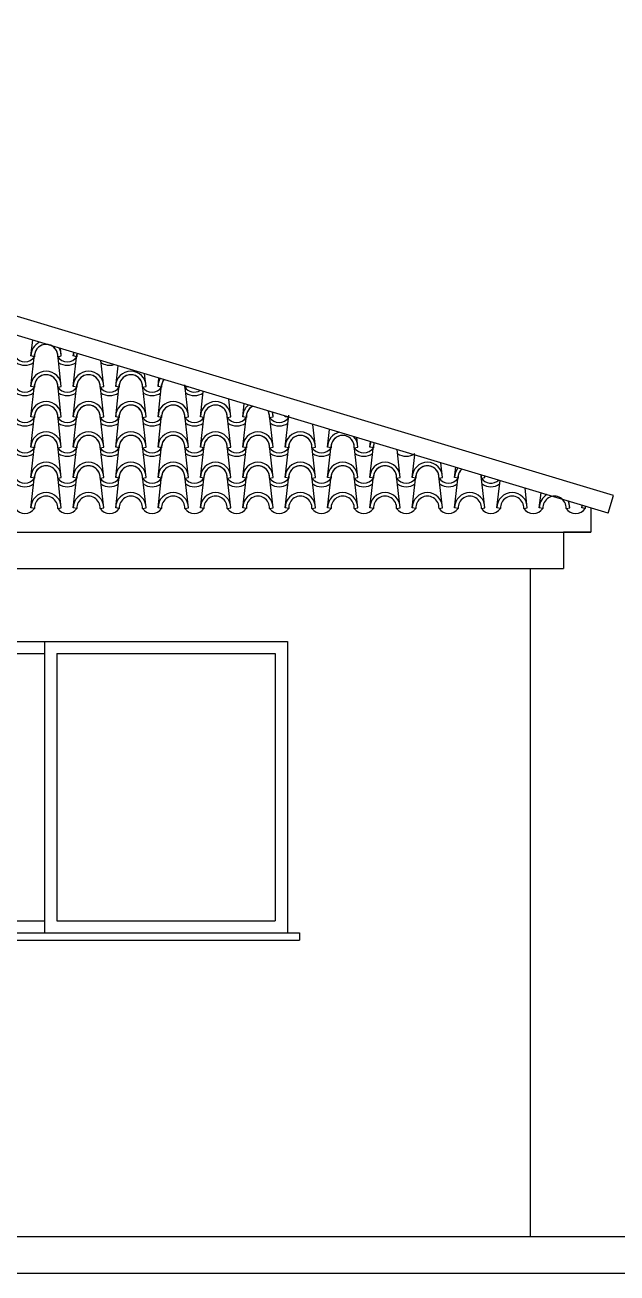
# Model space of a CAD drawing. Header units: millimetres. Extents: x -255 to 41745, y 236 to 29936.
# Drawn here: x 18769 to 21208, y 8860 to 13998 of the extents above; entities that cross this region are included whole.
import ezdxf

# ---------------------------------------------------------------- set-up
doc = ezdxf.new("R2010")
doc.units = ezdxf.units.MM
for name, color, linetype in [('06', 60, 'Continuous'), ('1', 1, 'Continuous'), ('CALIDADES', 7, 'Continuous'), ('CARPINTERIA', 3, 'Continuous')]:
    doc.layers.add(name, color=color, linetype=linetype)

msp = doc.modelspace()

# ---------------------------------------------------------------- linework, layer by layer
at = {"layer": '06'}
msp.add_line((1428, 8860.3), (22823, 8860.3), dxfattribs=at)
at = {"layer": '1'}
for p, q in [((18794.1, 12635.3), (18801.5, 12700)), ((18794.1, 12510.3), (18809, 12641)), ((18919.1, 12510.3), (18904.2, 12641)), ((18919.1, 12635.3), (18915.6, 12665.8)), ((18968.6, 12635.3), (18970.2, 12649.4)), ((18968.6, 12510.3), (18983.5, 12641)), ((18808.8, 12632.4), (18794.1, 12635.3)), ((18808.8, 12632.4), (18794.1, 12635.3)), ((18904.4, 12632.4), (18919.1, 12635.3)), ((18904.4, 12632.4), (18919.1, 12635.3)), ((18983.3, 12632.4), (18968.6, 12635.3)), ((18983.3, 12632.4), (18968.6, 12635.3)), ((19093.6, 12510.3), (19081.5, 12616)), ((19143.1, 12510.3), (19152.7, 12594.7)), ((19268.1, 12510.3), (19262.2, 12561.8)), ((19317.6, 12510.3), (19321.4, 12544)), ((18794.1, 12385.3), (18809, 12516)), ((18808.8, 12507.4), (18794.1, 12510.3)), ((18808.8, 12507.4), (18794.1, 12510.3)), ((18919.1, 12385.3), (18904.2, 12516)), ((18904.4, 12507.4), (18919.1, 12510.3)), ((18904.4, 12507.4), (18919.1, 12510.3)), ((18968.6, 12385.3), (18983.5, 12516)), ((18983.3, 12507.4), (18968.6, 12510.3)), ((18983.3, 12507.4), (18968.6, 12510.3)), ((19093.6, 12385.3), (19078.7, 12516)), ((19078.9, 12507.4), (19093.6, 12510.3)), ((19078.9, 12507.4), (19093.6, 12510.3)), ((19143.1, 12385.3), (19158, 12516)), ((19157.8, 12507.4), (19143.1, 12510.3)), ((19157.8, 12507.4), (19143.1, 12510.3)), ((19268.1, 12385.3), (19253.2, 12516)), ((19253.4, 12507.4), (19268.1, 12510.3)), ((19253.4, 12507.4), (19268.1, 12510.3)), ((19317.6, 12385.3), (19332.5, 12516)), ((19332.3, 12507.4), (19317.6, 12510.3)), ((19332.3, 12507.4), (19317.6, 12510.3)), ((19442.6, 12385.3), (19427.7, 12516)), ((19427.9, 12507.4), (19442.6, 12510.3)), ((19427.9, 12507.4), (19442.6, 12510.3)), ((19492.1, 12385.3), (19504, 12489.3)), ((19617.1, 12385.3), (19608.8, 12457.8)), ((19666.6, 12385.3), (19672.7, 12438.7)), ((18794.1, 12260.3), (18809, 12391)), ((18808.8, 12382.4), (18794.1, 12385.3)), ((18808.8, 12382.4), (18794.1, 12385.3)), ((18919.1, 12260.3), (18904.2, 12391)), ((18904.4, 12382.4), (18919.1, 12385.3)), ((18904.4, 12382.4), (18919.1, 12385.3)), ((18968.6, 12260.3), (18983.5, 12391)), ((18983.3, 12382.4), (18968.6, 12385.3)), ((18983.3, 12382.4), (18968.6, 12385.3)), ((19093.6, 12260.3), (19078.7, 12391)), ((19078.9, 12382.4), (19093.6, 12385.3)), ((19078.9, 12382.4), (19093.6, 12385.3)), ((19143.1, 12260.3), (19158, 12391)), ((19157.8, 12382.4), (19143.1, 12385.3)), ((19157.8, 12382.4), (19143.1, 12385.3)), ((19268.1, 12260.3), (19253.2, 12391)), ((19253.4, 12382.4), (19268.1, 12385.3)), ((19253.4, 12382.4), (19268.1, 12385.3)), ((19317.6, 12260.3), (19332.5, 12391)), ((19332.3, 12382.4), (19317.6, 12385.3)), ((19332.3, 12382.4), (19317.6, 12385.3)), ((19442.6, 12260.3), (19427.7, 12391)), ((19427.9, 12382.4), (19442.6, 12385.3)), ((19427.9, 12382.4), (19442.6, 12385.3)), ((19492.1, 12260.3), (19507, 12391)), ((19506.8, 12382.4), (19492.1, 12385.3)), ((19506.8, 12382.4), (19492.1, 12385.3)), ((19617.1, 12260.3), (19602.2, 12391)), ((19602.4, 12382.4), (19617.1, 12385.3)), ((19602.4, 12382.4), (19617.1, 12385.3)), ((19666.6, 12260.3), (19681.5, 12391)), ((19681.3, 12382.4), (19666.6, 12385.3)), ((19681.3, 12382.4), (19666.6, 12385.3)), ((19791.6, 12260.3), (19776.7, 12391)), ((19776.9, 12382.4), (19791.6, 12385.3)), ((19776.9, 12382.4), (19791.6, 12385.3)), ((19791.6, 12385.3), (19789.5, 12403.6)), ((19841.1, 12260.3), (19856, 12391)), ((19841.1, 12385.3), (19841.4, 12388.1)), ((19855.8, 12382.4), (19841.1, 12385.3)), ((19855.8, 12382.4), (19841.1, 12385.3)), ((19966.1, 12260.3), (19955.4, 12353.8)), ((19966.1, 12260.3), (19955.4, 12353.8)), ((20015.6, 12260.3), (20023.9, 12333.3)), ((20015.6, 12260.3), (20023.9, 12333.3)), ((20140.6, 12260.3), (20136.1, 12299.6)), ((20190.1, 12260.3), (20192.7, 12282.7)), ((18794.1, 12135.3), (18809, 12266)), ((18808.8, 12257.4), (18794.1, 12260.3)), ((18808.8, 12257.4), (18794.1, 12260.3)), ((18919.1, 12135.3), (18904.2, 12266)), ((18904.4, 12257.4), (18919.1, 12260.3)), ((18904.4, 12257.4), (18919.1, 12260.3)), ((18968.6, 12135.3), (18983.5, 12266)), ((18983.3, 12257.4), (18968.6, 12260.3)), ((18983.3, 12257.4), (18968.6, 12260.3)), ((19093.6, 12135.3), (19078.7, 12266)), ((19078.9, 12257.4), (19093.6, 12260.3)), ((19078.9, 12257.4), (19093.6, 12260.3)), ((19143.1, 12135.3), (19158, 12266)), ((19157.8, 12257.4), (19143.1, 12260.3)), ((19157.8, 12257.4), (19143.1, 12260.3)), ((19268.1, 12135.3), (19253.2, 12266)), ((19253.4, 12257.4), (19268.1, 12260.3)), ((19253.4, 12257.4), (19268.1, 12260.3)), ((19317.6, 12135.3), (19332.5, 12266)), ((19332.3, 12257.4), (19317.6, 12260.3)), ((19332.3, 12257.4), (19317.6, 12260.3)), ((19442.6, 12135.3), (19427.7, 12266)), ((19427.9, 12257.4), (19442.6, 12260.3)), ((19427.9, 12257.4), (19442.6, 12260.3)), ((19492.1, 12135.3), (19507, 12266)), ((19506.8, 12257.4), (19492.1, 12260.3)), ((19506.8, 12257.4), (19492.1, 12260.3)), ((19617.1, 12135.3), (19602.2, 12266)), ((19602.4, 12257.4), (19617.1, 12260.3)), ((19602.4, 12257.4), (19617.1, 12260.3)), ((19666.6, 12135.3), (19681.5, 12266)), ((19681.3, 12257.4), (19666.6, 12260.3)), ((19681.3, 12257.4), (19666.6, 12260.3)), ((19791.6, 12135.3), (19776.7, 12266)), ((19776.9, 12257.4), (19791.6, 12260.3)), ((19776.9, 12257.4), (19791.6, 12260.3)), ((19841.1, 12135.3), (19856, 12266)), ((19855.8, 12257.4), (19841.1, 12260.3)), ((19855.8, 12257.4), (19841.1, 12260.3)), ((19966.1, 12135.3), (19951.2, 12266)), ((19966.1, 12135.3), (19951.2, 12266)), ((19951.4, 12257.4), (19966.1, 12260.3)), ((19951.4, 12257.4), (19966.1, 12260.3)), ((19951.4, 12257.4), (19966.1, 12260.3)), ((19951.4, 12257.4), (19966.1, 12260.3)), ((20015.6, 12135.3), (20030.5, 12266)), ((20015.6, 12135.3), (20030.5, 12266)), ((20030.3, 12257.4), (20015.6, 12260.3)), ((20030.3, 12257.4), (20015.6, 12260.3)), ((20030.3, 12257.4), (20015.6, 12260.3)), ((20030.3, 12257.4), (20015.6, 12260.3)), ((20140.6, 12135.3), (20125.7, 12266)), ((20125.9, 12257.4), (20140.6, 12260.3)), ((20125.9, 12257.4), (20140.6, 12260.3)), ((20190.1, 12135.3), (20205, 12266)), ((20204.8, 12257.4), (20190.1, 12260.3)), ((20204.8, 12257.4), (20190.1, 12260.3)), ((20315.1, 12135.3), (20302, 12249.9)), ((20364.6, 12135.3), (20375.2, 12227.9)), ((20489.6, 12135.3), (20482.7, 12195.7)), ((20539.1, 12135.3), (20543.9, 12177.3)), ((18794.1, 12010.3), (18809, 12141)), ((18808.8, 12132.4), (18794.1, 12135.3)), ((18808.8, 12132.4), (18794.1, 12135.3)), ((18919.1, 12010.3), (18904.2, 12141)), ((18904.4, 12132.4), (18919.1, 12135.3)), ((18904.4, 12132.4), (18919.1, 12135.3)), ((18968.6, 12010.3), (18983.5, 12141)), ((18983.3, 12132.4), (18968.6, 12135.3)), ((18983.3, 12132.4), (18968.6, 12135.3)), ((19093.6, 12010.3), (19078.7, 12141)), ((19078.9, 12132.4), (19093.6, 12135.3)), ((19078.9, 12132.4), (19093.6, 12135.3)), ((19143.1, 12010.3), (19158, 12141)), ((19157.8, 12132.4), (19143.1, 12135.3)), ((19157.8, 12132.4), (19143.1, 12135.3)), ((19268.1, 12010.3), (19253.2, 12141)), ((19253.4, 12132.4), (19268.1, 12135.3)), ((19253.4, 12132.4), (19268.1, 12135.3)), ((19317.6, 12010.3), (19332.5, 12141)), ((19332.3, 12132.4), (19317.6, 12135.3)), ((19332.3, 12132.4), (19317.6, 12135.3)), ((19442.6, 12010.3), (19427.7, 12141)), ((19427.9, 12132.4), (19442.6, 12135.3)), ((19427.9, 12132.4), (19442.6, 12135.3)), ((19492.1, 12010.3), (19507, 12141)), ((19506.8, 12132.4), (19492.1, 12135.3)), ((19506.8, 12132.4), (19492.1, 12135.3)), ((19617.1, 12010.3), (19602.2, 12141)), ((19602.4, 12132.4), (19617.1, 12135.3)), ((19602.4, 12132.4), (19617.1, 12135.3)), ((19666.6, 12010.3), (19681.5, 12141)), ((19681.3, 12132.4), (19666.6, 12135.3)), ((19681.3, 12132.4), (19666.6, 12135.3)), ((19791.6, 12010.3), (19776.7, 12141)), ((19776.9, 12132.4), (19791.6, 12135.3)), ((19776.9, 12132.4), (19791.6, 12135.3)), ((19841.1, 12010.3), (19856, 12141)), ((19855.8, 12132.4), (19841.1, 12135.3)), ((19855.8, 12132.4), (19841.1, 12135.3)), ((19966.1, 12010.3), (19951.2, 12141)), ((19966.1, 12010.3), (19951.2, 12141)), ((19951.4, 12132.4), (19966.1, 12135.3)), ((19951.4, 12132.4), (19966.1, 12135.3)), ((19951.4, 12132.4), (19966.1, 12135.3)), ((19951.4, 12132.4), (19966.1, 12135.3)), ((20015.6, 12010.3), (20030.5, 12141)), ((20015.6, 12010.3), (20030.5, 12141)), ((20030.3, 12132.4), (20015.6, 12135.3)), ((20030.3, 12132.4), (20015.6, 12135.3)), ((20030.3, 12132.4), (20015.6, 12135.3)), ((20030.3, 12132.4), (20015.6, 12135.3)), ((20140.6, 12010.3), (20125.7, 12141)), ((20125.9, 12132.4), (20140.6, 12135.3)), ((20125.9, 12132.4), (20140.6, 12135.3)), ((20190.1, 12010.3), (20205, 12141)), ((20204.8, 12132.4), (20190.1, 12135.3)), ((20204.8, 12132.4), (20190.1, 12135.3)), ((20315.1, 12010.3), (20300.2, 12141)), ((20300.4, 12132.4), (20315.1, 12135.3)), ((20300.4, 12132.4), (20315.1, 12135.3)), ((20364.6, 12010.3), (20379.5, 12141)), ((20379.3, 12132.4), (20364.6, 12135.3)), ((20379.3, 12132.4), (20364.6, 12135.3)), ((20489.6, 12010.3), (20474.7, 12141)), ((20474.9, 12132.4), (20489.6, 12135.3)), ((20474.9, 12132.4), (20489.6, 12135.3)), ((20539.1, 12010.3), (20554, 12141)), ((20553.8, 12132.4), (20539.1, 12135.3)), ((20553.8, 12132.4), (20539.1, 12135.3)), ((20664.1, 12010.3), (20649.2, 12141)), ((20649.5, 12132.4), (20664.1, 12135.3)), ((20649.5, 12132.4), (20664.1, 12135.3)), ((20664.1, 12135.3), (20663.4, 12141.5)), ((20713.6, 12010.3), (20726.4, 12122.5)), ((20838.6, 12010.3), (20829.3, 12091.7)), ((20888.1, 12010.3), (20895.2, 12071.9)), ((21013.1, 12010.3), (21010, 12037.5)), ((18808.8, 12007.4), (18794.1, 12010.3)), ((18904.4, 12007.4), (18919.1, 12010.3)), ((18983.3, 12007.4), (18968.6, 12010.3)), ((19078.9, 12007.4), (19093.6, 12010.3)), ((19157.8, 12007.4), (19143.1, 12010.3)), ((19253.4, 12007.4), (19268.1, 12010.3)), ((19332.3, 12007.4), (19317.6, 12010.3)), ((19427.9, 12007.4), (19442.6, 12010.3)), ((19506.8, 12007.4), (19492.1, 12010.3)), ((19602.4, 12007.4), (19617.1, 12010.3)), ((19681.3, 12007.4), (19666.6, 12010.3)), ((19776.9, 12007.4), (19791.6, 12010.3)), ((19855.8, 12007.4), (19841.1, 12010.3)), ((19951.4, 12007.4), (19966.1, 12010.3)), ((19951.4, 12007.4), (19966.1, 12010.3)), ((20030.3, 12007.4), (20015.6, 12010.3)), ((20030.3, 12007.4), (20015.6, 12010.3)), ((20125.9, 12007.4), (20140.6, 12010.3)), ((20204.8, 12007.4), (20190.1, 12010.3)), ((20300.4, 12007.4), (20315.1, 12010.3)), ((20379.3, 12007.4), (20364.6, 12010.3)), ((20474.9, 12007.4), (20489.6, 12010.3)), ((20553.8, 12007.4), (20539.1, 12010.3)), ((20649.5, 12007.4), (20664.1, 12010.3)), ((20728.3, 12007.4), (20713.6, 12010.3)), ((20824, 12007.4), (20838.6, 12010.3)), ((20902.8, 12007.4), (20888.1, 12010.3)), ((20998.5, 12007.4), (21013.1, 12010.3)), ((21062.6, 12010.3), (21063.9, 12021.3)), ((21077.3, 12007.4), (21062.6, 12010.3))]:
    msp.add_line(p, q, dxfattribs=at)
for centre, radius, start, end in [((18856.6, 12635.3), 62.5, 115.7344, 180), ((18856.6, 12635.3), 62.5, 115.7344, 180), ((18856.6, 12635.3), 47.9, 356.4887, 183.5113), ((18856.6, 12635.3), 47.9, 356.4887, 183.5113), ((18856.6, 12635.3), 47.9, 6.838, 173.162), ((18856.6, 12635.3), 62.5, 0, 30.8671), ((18856.6, 12635.3), 62.5, 0, 30.8671), ((19031.1, 12635.3), 62.5, 166.9836, 180), ((19031.1, 12635.3), 62.5, 166.9836, 180), ((19031.1, 12635.3), 47.9, 168.1067, 183.5113), ((19031.1, 12635.3), 47.9, 168.1067, 183.5113), ((19031.1, 12635.3), 47.9, 168.1067, 173.162), ((18769.3, 12659.7), 47.9, 214.756, 325.244), ((18769.3, 12659.7), 47.9, 214.756, 325.244), ((18769.3, 12659.7), 62.5, 234.9308, 305.0692), ((18943.8, 12659.7), 47.9, 214.756, 325.244), ((18943.8, 12659.7), 47.9, 214.756, 325.244), ((18943.8, 12659.7), 62.5, 234.9308, 305.0692), ((19118.3, 12659.7), 62.5, 234.9308, 286.2902), ((18856.6, 12510.3), 62.5, 0, 180), ((18856.6, 12510.3), 62.5, 0, 180), ((18856.6, 12510.3), 47.9, 356.4887, 183.5113), ((18856.6, 12510.3), 47.9, 356.4887, 183.5113), ((18856.6, 12510.3), 47.9, 6.838, 173.162), ((19031.1, 12510.3), 62.5, 0, 180), ((19031.1, 12510.3), 62.5, 0, 180), ((19031.1, 12510.3), 47.9, 356.4887, 183.5113), ((19031.1, 12510.3), 47.9, 356.4887, 183.5113), ((19031.1, 12510.3), 47.9, 6.838, 173.162), ((19205.6, 12510.3), 62.5, 0, 180), ((19205.6, 12510.3), 62.5, 0, 180), ((19205.6, 12510.3), 47.9, 356.4887, 183.5113), ((19205.6, 12510.3), 47.9, 356.4887, 183.5113), ((19205.6, 12510.3), 47.9, 6.838, 173.162), ((19380.1, 12510.3), 62.5, 149.0103, 180), ((19380.1, 12510.3), 62.5, 149.0103, 180), ((19380.1, 12510.3), 47.9, 144.5192, 183.5113), ((19380.1, 12510.3), 47.9, 144.5192, 183.5113), ((19380.1, 12510.3), 47.9, 144.5192, 173.162), ((18769.3, 12534.7), 47.9, 214.756, 325.244), ((18769.3, 12534.7), 47.9, 214.756, 325.244), ((18943.8, 12534.7), 47.9, 214.756, 325.244), ((18943.8, 12534.7), 47.9, 214.756, 325.244), ((19118.3, 12534.7), 47.9, 214.756, 325.244), ((19118.3, 12534.7), 47.9, 214.756, 325.244), ((19292.8, 12534.7), 47.9, 214.756, 325.244), ((19292.8, 12534.7), 47.9, 214.756, 325.244), ((19380.1, 12510.3), 47.9, 356.4887, 2.0823), ((19380.1, 12510.3), 47.9, 356.4887, 2.0823), ((19467.3, 12534.7), 47.9, 214.756, 299.8045), ((19467.3, 12534.7), 47.9, 214.756, 299.8045), ((18769.3, 12534.7), 62.5, 234.9308, 305.0692), ((18856.6, 12385.3), 62.5, 0, 180), ((18856.6, 12385.3), 62.5, 0, 180), ((18856.6, 12385.3), 47.9, 356.4887, 183.5113), ((18856.6, 12385.3), 47.9, 356.4887, 183.5113), ((18856.6, 12385.3), 47.9, 6.838, 173.162), ((18943.8, 12534.7), 62.5, 234.9308, 305.0692), ((19031.1, 12385.3), 62.5, 0, 180), ((19031.1, 12385.3), 62.5, 0, 180), ((19031.1, 12385.3), 47.9, 356.4887, 183.5113), ((19031.1, 12385.3), 47.9, 356.4887, 183.5113), ((19031.1, 12385.3), 47.9, 6.838, 173.162), ((19118.3, 12534.7), 62.5, 234.9308, 305.0692), ((19205.6, 12385.3), 62.5, 0, 180), ((19205.6, 12385.3), 62.5, 0, 180), ((19205.6, 12385.3), 47.9, 356.4887, 183.5113), ((19205.6, 12385.3), 47.9, 356.4887, 183.5113), ((19205.6, 12385.3), 47.9, 6.838, 173.162), ((19292.8, 12534.7), 62.5, 234.9308, 305.0692), ((19380.1, 12385.3), 62.5, 0, 180), ((19380.1, 12385.3), 62.5, 0, 180), ((19380.1, 12385.3), 47.9, 356.4887, 183.5113), ((19380.1, 12385.3), 47.9, 356.4887, 183.5113), ((19380.1, 12385.3), 47.9, 6.838, 173.162), ((19467.3, 12534.7), 62.5, 234.9308, 305.0692), ((19554.6, 12385.3), 62.5, 0, 180), ((19554.6, 12385.3), 62.5, 0, 180), ((19554.6, 12385.3), 47.9, 356.4887, 183.5113), ((19554.6, 12385.3), 47.9, 356.4887, 183.5113), ((19554.6, 12385.3), 47.9, 6.838, 173.162), ((19729.1, 12385.3), 62.5, 129.3896, 180), ((19729.1, 12385.3), 62.5, 129.3896, 180), ((18769.3, 12409.7), 47.9, 214.756, 325.244), ((18769.3, 12409.7), 47.9, 214.756, 325.244), ((18943.8, 12409.7), 47.9, 214.756, 325.244), ((18943.8, 12409.7), 47.9, 214.756, 325.244), ((19118.3, 12409.7), 47.9, 214.756, 325.244), ((19118.3, 12409.7), 47.9, 214.756, 325.244), ((19292.8, 12409.7), 47.9, 214.756, 325.244), ((19292.8, 12409.7), 47.9, 214.756, 325.244), ((19467.3, 12409.7), 47.9, 214.756, 325.244), ((19467.3, 12409.7), 47.9, 214.756, 325.244), ((19641.8, 12409.7), 47.9, 214.756, 325.244), ((19641.8, 12409.7), 47.9, 214.756, 325.244), ((19729.1, 12385.3), 47.9, 116.6065, 183.5113), ((19729.1, 12385.3), 47.9, 116.6065, 183.5113), ((19729.1, 12385.3), 47.9, 116.6065, 173.162), ((19729.1, 12385.3), 47.9, 6.838, 29.995), ((19729.1, 12385.3), 47.9, 356.4887, 29.995), ((19729.1, 12385.3), 47.9, 356.4887, 29.995), ((19816.3, 12409.7), 47.9, 214.756, 325.244), ((19816.3, 12409.7), 47.9, 214.756, 325.244), ((19729.1, 12385.3), 62.5, 0, 17.2119), ((19729.1, 12385.3), 62.5, 0, 17.2119), ((19903.6, 12385.3), 62.5, 177.4463, 180), ((19903.6, 12385.3), 62.5, 177.4463, 180), ((19903.6, 12385.3), 47.9, 181.8889, 183.5113), ((19903.6, 12385.3), 47.9, 181.8889, 183.5113), ((18769.3, 12409.7), 62.5, 234.9308, 305.0692), ((18943.8, 12409.7), 62.5, 234.9308, 305.0692), ((19118.3, 12409.7), 62.5, 234.9308, 305.0692), ((19292.8, 12409.7), 62.5, 234.9308, 305.0692), ((19467.3, 12409.7), 62.5, 234.9308, 305.0692), ((19641.8, 12409.7), 62.5, 234.9308, 305.0692), ((19816.3, 12409.7), 62.5, 234.9308, 305.0692), ((18856.6, 12260.3), 62.5, 0, 180), ((18856.6, 12260.3), 62.5, 0, 180), ((18856.6, 12260.3), 47.9, 356.4887, 183.5113), ((18856.6, 12260.3), 47.9, 356.4887, 183.5113), ((18856.6, 12260.3), 47.9, 6.838, 173.162), ((19031.1, 12260.3), 62.5, 0, 180), ((19031.1, 12260.3), 62.5, 0, 180), ((19031.1, 12260.3), 47.9, 356.4887, 183.5113), ((19031.1, 12260.3), 47.9, 356.4887, 183.5113), ((19031.1, 12260.3), 47.9, 6.838, 173.162), ((19205.6, 12260.3), 62.5, 0, 180), ((19205.6, 12260.3), 62.5, 0, 180), ((19205.6, 12260.3), 47.9, 356.4887, 183.5113), ((19205.6, 12260.3), 47.9, 356.4887, 183.5113), ((19205.6, 12260.3), 47.9, 6.838, 173.162), ((19380.1, 12260.3), 62.5, 0, 180), ((19380.1, 12260.3), 62.5, 0, 180), ((19380.1, 12260.3), 47.9, 356.4887, 183.5113), ((19380.1, 12260.3), 47.9, 356.4887, 183.5113), ((19380.1, 12260.3), 47.9, 6.838, 173.162), ((19554.6, 12260.3), 62.5, 0, 180), ((19554.6, 12260.3), 62.5, 0, 180), ((19554.6, 12260.3), 47.9, 356.4887, 183.5113), ((19554.6, 12260.3), 47.9, 356.4887, 183.5113), ((19554.6, 12260.3), 47.9, 6.838, 173.162), ((19729.1, 12260.3), 62.5, 0, 180), ((19729.1, 12260.3), 62.5, 0, 180), ((19729.1, 12260.3), 47.9, 356.4887, 183.5113), ((19729.1, 12260.3), 47.9, 356.4887, 183.5113), ((19729.1, 12260.3), 47.9, 6.838, 173.162), ((19903.6, 12260.3), 62.5, 0, 180), ((19903.6, 12260.3), 62.5, 0, 180), ((19903.6, 12260.3), 47.9, 356.4887, 183.5113), ((19903.6, 12260.3), 47.9, 356.4887, 183.5113), ((19903.6, 12260.3), 47.9, 6.838, 173.162), ((20078.1, 12260.3), 62.5, 102.9609, 180), ((20078.1, 12260.3), 62.5, 102.9609, 180), ((20078.1, 12260.3), 47.9, 356.4887, 183.5113), ((20078.1, 12260.3), 47.9, 356.4887, 183.5113), ((20078.1, 12260.3), 47.9, 6.838, 173.162), ((20078.1, 12260.3), 62.5, 0, 43.6406), ((20078.1, 12260.3), 62.5, 0, 43.6406), ((20252.6, 12260.3), 62.5, 159.4772, 180), ((20252.6, 12260.3), 62.5, 159.4772, 180), ((18769.3, 12284.7), 47.9, 214.756, 325.244), ((18769.3, 12284.7), 47.9, 214.756, 325.244), ((18769.3, 12284.7), 62.5, 234.9308, 305.0692), ((18943.8, 12284.7), 47.9, 214.756, 325.244), ((18943.8, 12284.7), 47.9, 214.756, 325.244), ((18943.8, 12284.7), 62.5, 234.9308, 305.0692), ((19118.3, 12284.7), 47.9, 214.756, 325.244), ((19118.3, 12284.7), 47.9, 214.756, 325.244), ((19118.3, 12284.7), 62.5, 234.9308, 305.0692), ((19292.8, 12284.7), 47.9, 214.756, 325.244), ((19292.8, 12284.7), 47.9, 214.756, 325.244), ((19292.8, 12284.7), 62.5, 234.9308, 305.0692), ((19467.3, 12284.7), 47.9, 214.756, 325.244), ((19467.3, 12284.7), 47.9, 214.756, 325.244), ((19467.3, 12284.7), 62.5, 234.9308, 305.0692), ((19641.8, 12284.7), 47.9, 214.756, 325.244), ((19641.8, 12284.7), 47.9, 214.756, 325.244), ((19641.8, 12284.7), 62.5, 234.9308, 305.0692), ((19816.3, 12284.7), 47.9, 214.756, 325.244), ((19816.3, 12284.7), 47.9, 214.756, 325.244), ((19816.3, 12284.7), 62.5, 234.9308, 305.0692), ((19990.8, 12284.7), 47.9, 214.756, 325.244), ((19990.8, 12284.7), 47.9, 214.756, 325.244), ((19990.8, 12284.7), 47.9, 214.756, 325.244), ((19990.8, 12284.7), 47.9, 214.756, 325.244), ((19990.8, 12284.7), 62.5, 234.9308, 305.0692), ((19990.8, 12284.7), 62.5, 234.9308, 305.0692), ((20165.3, 12284.7), 47.9, 214.756, 325.244), ((20165.3, 12284.7), 47.9, 214.756, 325.244), ((20165.3, 12284.7), 62.5, 234.9308, 305.0692), ((20252.6, 12260.3), 47.9, 158.3109, 183.5113), ((20252.6, 12260.3), 47.9, 158.3109, 183.5113), ((20252.6, 12260.3), 47.9, 158.3109, 173.162), ((20339.8, 12284.7), 62.5, 234.9308, 305.0692), ((18856.6, 12135.3), 62.5, 0, 180), ((18856.6, 12135.3), 62.5, 0, 180), ((18856.6, 12135.3), 47.9, 356.4887, 183.5113), ((18856.6, 12135.3), 47.9, 356.4887, 183.5113), ((18856.6, 12135.3), 47.9, 6.838, 173.162), ((19031.1, 12135.3), 62.5, 0, 180), ((19031.1, 12135.3), 62.5, 0, 180), ((19031.1, 12135.3), 47.9, 356.4887, 183.5113), ((19031.1, 12135.3), 47.9, 356.4887, 183.5113), ((19031.1, 12135.3), 47.9, 6.838, 173.162), ((19205.6, 12135.3), 62.5, 0, 180), ((19205.6, 12135.3), 62.5, 0, 180), ((19205.6, 12135.3), 47.9, 356.4887, 183.5113), ((19205.6, 12135.3), 47.9, 356.4887, 183.5113), ((19205.6, 12135.3), 47.9, 6.838, 173.162), ((19380.1, 12135.3), 62.5, 0, 180), ((19380.1, 12135.3), 62.5, 0, 180), ((19380.1, 12135.3), 47.9, 356.4887, 183.5113), ((19380.1, 12135.3), 47.9, 356.4887, 183.5113), ((19380.1, 12135.3), 47.9, 6.838, 173.162), ((19554.6, 12135.3), 62.5, 0, 180), ((19554.6, 12135.3), 62.5, 0, 180), ((19554.6, 12135.3), 47.9, 356.4887, 183.5113), ((19554.6, 12135.3), 47.9, 356.4887, 183.5113), ((19554.6, 12135.3), 47.9, 6.838, 173.162), ((19729.1, 12135.3), 62.5, 0, 180), ((19729.1, 12135.3), 62.5, 0, 180), ((19729.1, 12135.3), 47.9, 356.4887, 183.5113), ((19729.1, 12135.3), 47.9, 356.4887, 183.5113), ((19729.1, 12135.3), 47.9, 6.838, 173.162), ((19903.6, 12135.3), 62.5, 0, 180), ((19903.6, 12135.3), 62.5, 0, 180), ((19903.6, 12135.3), 47.9, 356.4887, 183.5113), ((19903.6, 12135.3), 47.9, 356.4887, 183.5113), ((19903.6, 12135.3), 47.9, 6.838, 173.162), ((20078.1, 12135.3), 62.5, 0, 180), ((20078.1, 12135.3), 62.5, 0, 180), ((20078.1, 12135.3), 47.9, 356.4887, 183.5113), ((20078.1, 12135.3), 47.9, 356.4887, 183.5113), ((20078.1, 12135.3), 47.9, 6.838, 173.162), ((20252.6, 12135.3), 62.5, 0, 180), ((20252.6, 12135.3), 62.5, 0, 180), ((20252.6, 12135.3), 47.9, 356.4887, 183.5113), ((20252.6, 12135.3), 47.9, 356.4887, 183.5113), ((20252.6, 12135.3), 47.9, 6.838, 173.162), ((20427.1, 12135.3), 62.5, 0, 180), ((20427.1, 12135.3), 62.5, 0, 180), ((20427.1, 12135.3), 47.9, 356.4887, 183.5113), ((20427.1, 12135.3), 47.9, 356.4887, 183.5113), ((20427.1, 12135.3), 47.9, 6.838, 173.162), ((18769.3, 12159.7), 47.9, 214.756, 325.244), ((18769.3, 12159.7), 47.9, 214.756, 325.244), ((18943.8, 12159.7), 47.9, 214.756, 325.244), ((18943.8, 12159.7), 47.9, 214.756, 325.244), ((19118.3, 12159.7), 47.9, 214.756, 325.244), ((19118.3, 12159.7), 47.9, 214.756, 325.244), ((19292.8, 12159.7), 47.9, 214.756, 325.244), ((19292.8, 12159.7), 47.9, 214.756, 325.244), ((19467.3, 12159.7), 47.9, 214.756, 325.244), ((19467.3, 12159.7), 47.9, 214.756, 325.244), ((19641.8, 12159.7), 47.9, 214.756, 325.244), ((19641.8, 12159.7), 47.9, 214.756, 325.244), ((19816.3, 12159.7), 47.9, 214.756, 325.244), ((19816.3, 12159.7), 47.9, 214.756, 325.244), ((19990.8, 12159.7), 47.9, 214.756, 325.244), ((19990.8, 12159.7), 47.9, 214.756, 325.244), ((19990.8, 12159.7), 47.9, 214.756, 325.244), ((19990.8, 12159.7), 47.9, 214.756, 325.244), ((20165.3, 12159.7), 47.9, 214.756, 325.244), ((20165.3, 12159.7), 47.9, 214.756, 325.244), ((20339.8, 12159.7), 47.9, 214.756, 325.244), ((20339.8, 12159.7), 47.9, 214.756, 325.244), ((20514.3, 12159.7), 47.9, 214.756, 325.244), ((20514.3, 12159.7), 47.9, 214.756, 325.244), ((20601.6, 12135.3), 62.5, 141.1061, 180), ((20601.6, 12135.3), 62.5, 141.1061, 180), ((20601.6, 12135.3), 47.9, 133.7811, 183.5113), ((20601.6, 12135.3), 47.9, 133.7811, 183.5113), ((20601.6, 12135.3), 47.9, 133.7811, 173.162), ((20601.6, 12135.3), 47.9, 356.4887, 12.8204), ((20601.6, 12135.3), 47.9, 6.838, 12.8204), ((20601.6, 12135.3), 47.9, 356.4887, 12.8204), ((20688.8, 12159.7), 47.9, 214.756, 312.133), ((20688.8, 12159.7), 47.9, 214.756, 312.133), ((20601.6, 12135.3), 62.5, 0, 5.4954), ((20601.6, 12135.3), 62.5, 0, 5.4954), ((18769.3, 12159.7), 62.5, 234.9308, 305.0692), ((18943.8, 12159.7), 62.5, 234.9308, 305.0692), ((19118.3, 12159.7), 62.5, 234.9308, 305.0692), ((19292.8, 12159.7), 62.5, 234.9308, 305.0692), ((19467.3, 12159.7), 62.5, 234.9308, 305.0692), ((19641.8, 12159.7), 62.5, 234.9308, 305.0692), ((19816.3, 12159.7), 62.5, 234.9308, 305.0692), ((19990.8, 12159.7), 62.5, 234.9308, 305.0692), ((19990.8, 12159.7), 62.5, 234.9308, 305.0692), ((20165.3, 12159.7), 62.5, 234.9308, 305.0692), ((20339.8, 12159.7), 62.5, 234.9308, 305.0692), ((20514.3, 12159.7), 62.5, 234.9308, 305.0692), ((20688.8, 12159.7), 62.5, 234.9308, 305.0692), ((18856.6, 12010.3), 62.5, 0, 180), ((18856.6, 12010.3), 47.9, 356.4887, 183.5113), ((19031.1, 12010.3), 62.5, 0, 180), ((19031.1, 12010.3), 47.9, 356.4887, 183.5113), ((19205.6, 12010.3), 62.5, 0, 180), ((19205.6, 12010.3), 47.9, 356.4887, 183.5113), ((19380.1, 12010.3), 62.5, 0, 180), ((19380.1, 12010.3), 47.9, 356.4887, 183.5113), ((19554.6, 12010.3), 62.5, 0, 180), ((19554.6, 12010.3), 47.9, 356.4887, 183.5113), ((19729.1, 12010.3), 62.5, 0, 180), ((19729.1, 12010.3), 47.9, 356.4887, 183.5113), ((19903.6, 12010.3), 62.5, 0, 180), ((19903.6, 12010.3), 47.9, 356.4887, 183.5113), ((20078.1, 12010.3), 62.5, 0, 180), ((20078.1, 12010.3), 47.9, 356.4887, 183.5113), ((20252.6, 12010.3), 62.5, 0, 180), ((20252.6, 12010.3), 47.9, 356.4887, 183.5113), ((20427.1, 12010.3), 62.5, 0, 180), ((20427.1, 12010.3), 47.9, 356.4887, 183.5113), ((20601.6, 12010.3), 62.5, 0, 180), ((20601.6, 12010.3), 47.9, 356.4887, 183.5113), ((20776.1, 12010.3), 62.5, 0, 180), ((20776.1, 12010.3), 47.9, 356.4887, 183.5113), ((20950.6, 12010.3), 62.5, 119.7637, 180), ((20950.6, 12010.3), 47.9, 356.4887, 183.5113), ((20950.6, 12010.3), 62.5, 0, 26.8378), ((18769.3, 12034.7), 47.9, 214.756, 325.244), ((18943.8, 12034.7), 47.9, 214.756, 325.244), ((19118.3, 12034.7), 47.9, 214.756, 325.244), ((19292.8, 12034.7), 47.9, 214.756, 325.244), ((19467.3, 12034.7), 47.9, 214.756, 325.244), ((19641.8, 12034.7), 47.9, 214.756, 325.244), ((19816.3, 12034.7), 47.9, 214.756, 325.244), ((19990.8, 12034.7), 47.9, 214.756, 325.244), ((19990.8, 12034.7), 47.9, 214.756, 325.244), ((20165.3, 12034.7), 47.9, 214.756, 325.244), ((20339.8, 12034.7), 47.9, 214.756, 325.244), ((20514.3, 12034.7), 47.9, 214.756, 325.244), ((20688.8, 12034.7), 47.9, 214.756, 325.244), ((20863.3, 12034.7), 47.9, 214.756, 325.244), ((21037.8, 12034.7), 47.9, 214.756, 325.244), ((21125.1, 12010.3), 62.5, 169.816, 180), ((21125.1, 12010.3), 47.9, 171.8119, 183.5113)]:
    msp.add_arc(centre, radius, start, end, dxfattribs=at)
at = {"layer": 'CALIDADES'}
for p, q in [((21193.8, 12060.6), (14736.5, 13997.8)), ((21172.3, 11988.8), (14725.5, 13922.8)), ((21172.3, 11988.8), (21193.8, 12060.6)), ((21100.5, 12010.3), (21100.5, 11910.3)), ((3350.5, 11910.3), (21100.5, 11910.3)), ((21100.5, 11910.3), (20988.2, 11910.3)), ((20988.2, 11910.3), (20988.2, 11760.3)), ((3462.7, 11760.3), (20988.2, 11760.3)), ((20850.5, 11760.3), (20850.5, 9010.3)), ((17800.5, 10260.3), (19900.5, 10260.3)), ((17800.5, 10230.3), (19900.5, 10230.3)), ((19900.5, 10260.3), (19900.5, 10230.3)), ((2400.5, 9010.3), (21850.5, 9010.3))]:
    msp.add_line(p, q, dxfattribs=at)
at = {"layer": 'CALIDADES', "color": 2}
msp.add_line((17850.5, 10260.3), (19850.5, 10260.3), dxfattribs=at)
at = {"layer": 'CARPINTERIA'}
for p, q in [((17850.5, 11460.3), (19850.5, 11460.3)), ((18850.5, 11460.3), (18850.5, 10260.3)), ((19850.5, 11460.3), (19850.5, 10260.3)), ((17900.5, 11410.3), (18850.5, 11410.3)), ((18900.5, 11410.3), (18900.5, 10310.3)), ((18900.5, 11410.3), (19800.5, 11410.3)), ((19800.5, 11410.3), (19800.5, 10310.3)), ((17900.5, 10310.3), (18850.5, 10310.3)), ((18900.5, 10310.3), (19800.5, 10310.3))]:
    msp.add_line(p, q, dxfattribs=at)

doc.saveas('drawing.dxf')
